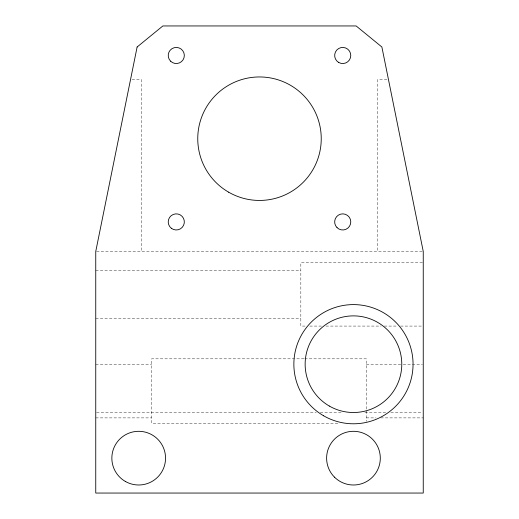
<?xml version="1.0" encoding="UTF-8"?>
<svg xmlns="http://www.w3.org/2000/svg" width="519" height="519" viewBox="0 0 519 519"><rect width="100%" height="100%" fill="white"/><g stroke="black" fill="none" stroke-linecap="round" stroke-linejoin="round"><path stroke-width="0.39" stroke-dasharray="2.6 1.95" d="M132.066 79.641L141.382 79.641L141.382 251.449M386.934 79.641L377.618 79.641L377.618 251.449M96.547 251.449L422.453 251.449M422.44 262.724L300.838 262.724L300.838 326.075L306.515 326.075M95.749 270.237L300.838 270.237M95.749 318.556L300.838 318.556M309.759 326.075L322.727 326.075M325.971 326.075L381.095 326.075M384.339 326.075L397.314 326.075M400.551 326.075L422.44 326.075M303.939 358.824L151.587 358.824L151.587 423.251L339.601 423.251M304.75 358.824L366.343 358.824L366.343 421.35M95.749 364.195L151.587 364.195M366.343 364.195L402.413 364.195M403.218 364.195L422.453 364.195M96.56 412.514L316.246 412.514M320.301 412.514L342.19 412.514M364.883 412.514L386.772 412.514M390.826 412.514L422.44 412.514M95.749 417.886L151.587 417.886M366.343 417.886L375.964 417.886M380.771 417.886L423.251 417.886"/><path stroke-width="0.78" d="M137.12 47.002L95.749 251.449L95.749 493.05L423.251 493.05L423.251 251.449L381.88 47.002L356.144 25.95L162.856 25.95L137.12 47.002M125.274 481.398A26.845 26.845 0 0 0 165.542 458.154A26.845 26.845 0 0 0 125.274 434.903A26.845 26.845 0 0 0 125.274 481.398M334.476 477.136A26.845 26.845 0 0 0 379.389 465.102A26.845 26.845 0 0 0 346.51 432.223A26.845 26.845 0 0 0 334.476 477.136M323.661 415.803A59.594 59.594 0 0 0 413.053 364.195A59.594 59.594 0 0 0 323.661 312.581A59.594 59.594 0 0 0 323.661 415.803M329.299 406.04A48.319 48.319 0 0 0 401.777 364.195A48.319 48.319 0 0 0 329.299 322.351A48.319 48.319 0 0 0 329.299 406.04M337.026 227.614A8.051 8.051 0 0 0 350.5 224A8.051 8.051 0 0 0 340.633 214.139A8.051 8.051 0 0 0 337.026 227.614M338.693 62.455A8.051 8.051 0 0 0 350.773 55.481A8.051 8.051 0 0 0 338.693 48.507A8.051 8.051 0 0 0 338.693 62.455M170.589 61.177A8.051 8.051 0 0 0 184.057 57.564A8.051 8.051 0 0 0 174.196 47.703A8.051 8.051 0 0 0 170.589 61.177M171.354 228.289A8.051 8.051 0 0 0 184.264 223.001A8.051 8.051 0 0 0 173.229 214.464A8.051 8.051 0 0 0 171.354 228.289M228.626 192.166A61.742 61.742 0 0 0 321.242 138.696A61.742 61.742 0 0 0 228.626 85.226A61.742 61.742 0 0 0 228.626 192.166"/></g></svg>
